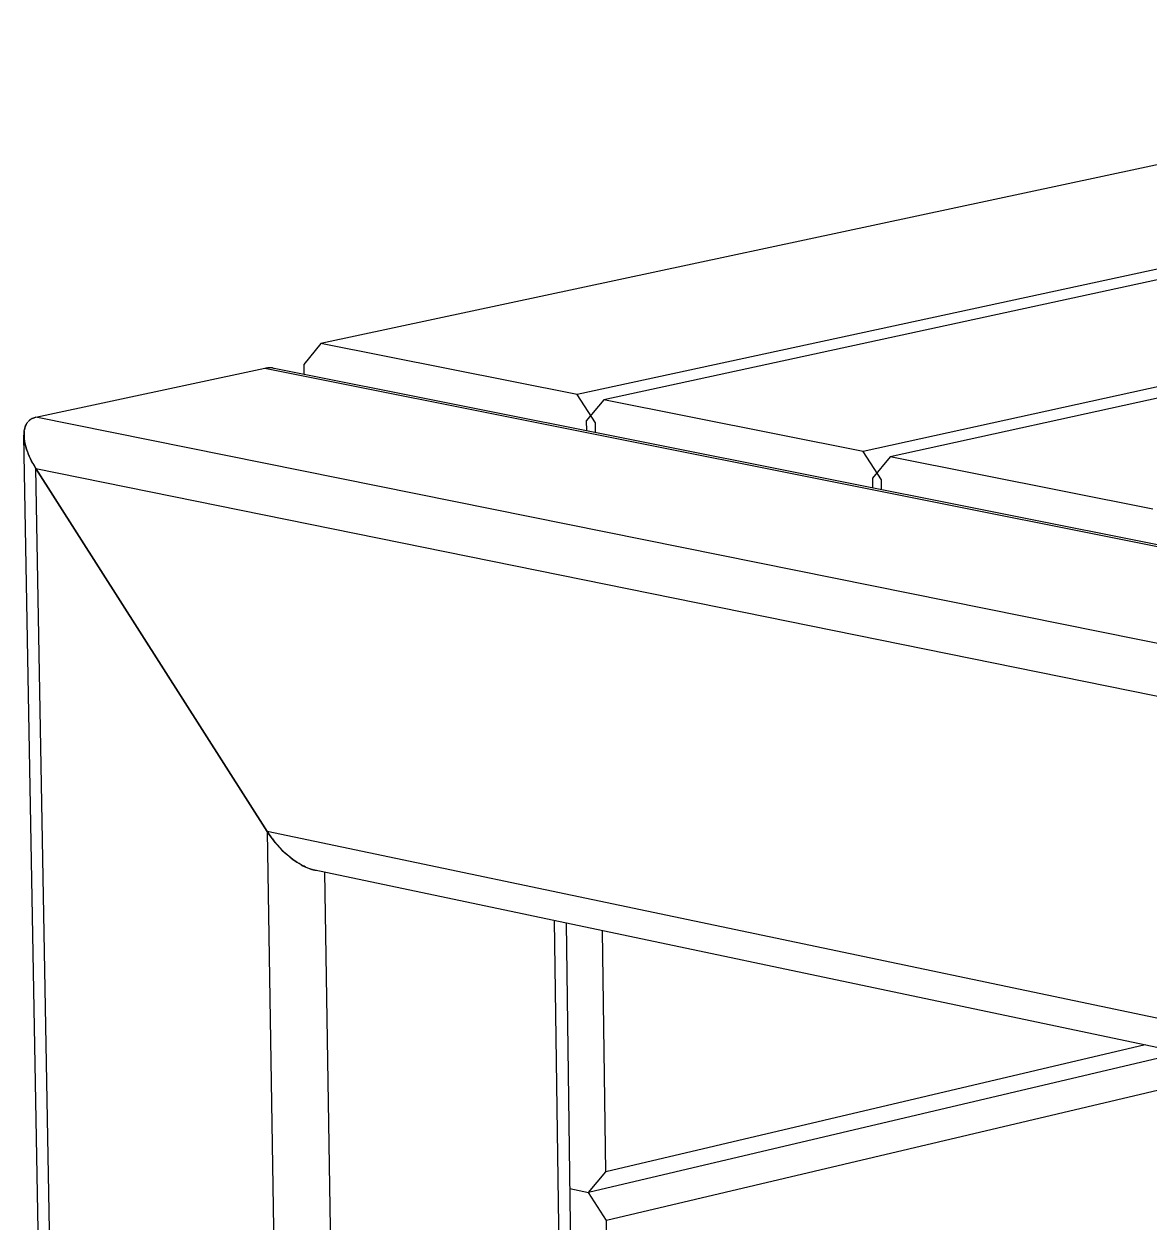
# Model space of a CAD drawing. Header units: millimetres. Extents: x 0 to 4030, y -54 to 2762.
# Drawn here: x 935.9 to 1025.9, y 902.7 to 998.5 of the extents above; entities that cross this region are included whole.
import ezdxf

# ---------------------------------------------------------------- set-up
doc = ezdxf.new("R2010")
doc.units = ezdxf.units.MM
doc.header["$MEASUREMENT"] = 0
doc.layers.add('Utwórz2D linie widoczne', color=7, linetype='Continuous', true_color=0x000000)

msp = doc.modelspace()

# ---------------------------------------------------------------- linework, layer by layer
at = {"layer": 'Utwórz2D linie widoczne'}
for p, q in [((1079.193, 998.538), (959.695, 972.974)), ((1099.621, 994.744), (980.202, 968.895)), ((1101.728, 994.353), (982.318, 968.474)), ((1122.404, 990.513), (1003.082, 964.345)), ((1124.536, 990.117), (1005.225, 963.918)), ((959.695, 972.974), (958.321, 971.289)), ((980.202, 968.895), (959.695, 972.974)), ((936.896, 967.084), (955.21, 971.007)), ((955.21, 971.007), (955.258, 971.017)), ((955.21, 971.007), (1194.672, 923.194)), ((955.258, 971.017), (955.306, 971.024)), ((955.306, 971.024), (955.354, 971.031)), ((955.354, 971.031), (955.402, 971.035)), ((955.402, 971.035), (955.451, 971.038)), ((955.513, 971.04), (955.451, 971.038)), ((955.575, 971.04), (955.513, 971.04)), ((955.637, 971.038), (955.575, 971.04)), ((955.7, 971.034), (955.637, 971.038)), ((955.762, 971.027), (955.7, 971.034)), ((955.823, 971.019), (955.762, 971.027)), ((955.823, 971.019), (955.893, 971.009)), ((955.893, 971.009), (955.963, 970.996)), ((955.963, 970.996), (1195.193, 923.238)), ((958.321, 971.289), (958.333, 970.523)), ((981.651, 966.637), (980.202, 968.895)), ((982.318, 968.474), (980.923, 966.782)), ((1003.082, 964.345), (982.318, 968.474)), ((936.605, 966.983), (936.64, 967)), ((936.64, 967), (936.675, 967.015)), ((936.675, 967.015), (936.711, 967.03)), ((936.711, 967.03), (936.747, 967.043)), ((936.747, 967.043), (936.784, 967.055)), ((936.784, 967.055), (936.821, 967.066)), ((936.821, 967.066), (936.858, 967.075)), ((936.858, 967.075), (936.896, 967.084)), ((1176.524, 918.734), (936.896, 967.084)), ((935.955, 965.93), (935.966, 966.032)), ((935.975, 966.082), (935.966, 966.032)), ((935.967, 966.017), (935.976, 966.07)), ((935.985, 966.131), (935.975, 966.082)), ((935.976, 966.07), (935.986, 966.123)), ((935.997, 966.181), (935.985, 966.131)), ((935.986, 966.123), (935.998, 966.175)), ((936.01, 966.229), (935.997, 966.181)), ((935.998, 966.175), (936.012, 966.226)), ((936.025, 966.278), (936.01, 966.229)), ((936.012, 966.226), (936.027, 966.277)), ((936.041, 966.326), (936.025, 966.278)), ((936.027, 966.277), (936.044, 966.328)), ((936.059, 966.373), (936.041, 966.326)), ((936.044, 966.328), (936.063, 966.378)), ((936.059, 966.373), (936.074, 966.409)), ((936.078, 966.414), (936.063, 966.378)), ((936.074, 966.409), (936.09, 966.444)), ((936.093, 966.449), (936.078, 966.414)), ((936.09, 966.444), (936.106, 966.479)), ((936.11, 966.483), (936.093, 966.449)), ((936.106, 966.479), (936.124, 966.513)), ((936.128, 966.517), (936.11, 966.483)), ((936.124, 966.513), (936.143, 966.546)), ((936.127, 966.516), (936.146, 966.55)), ((936.147, 966.551), (936.128, 966.517)), ((936.147, 966.551), (936.149, 966.555)), ((936.148, 966.556), (936.164, 966.581)), ((936.168, 966.586), (936.164, 966.58)), ((936.167, 966.586), (936.175, 966.598)), ((936.19, 966.62), (936.175, 966.598)), ((936.19, 966.621), (936.206, 966.644)), ((936.206, 966.644), (936.211, 966.65)), ((936.215, 966.655), (936.211, 966.65)), ((936.214, 966.655), (936.237, 966.685)), ((936.241, 966.689), (936.237, 966.685)), ((936.241, 966.689), (936.243, 966.692)), ((936.273, 966.728), (936.266, 966.719)), ((936.273, 966.728), (936.277, 966.733)), ((936.3, 966.758), (936.296, 966.754)), ((936.309, 966.767), (936.334, 966.792)), ((936.347, 966.804), (936.371, 966.826)), ((936.366, 966.822), (936.347, 966.804)), ((936.39, 966.843), (936.371, 966.826)), ((936.41, 966.86), (936.39, 966.843)), ((936.39, 966.843), (936.411, 966.86)), ((936.431, 966.876), (936.41, 966.86)), ((936.431, 966.876), (936.454, 966.893)), ((936.483, 966.913), (936.454, 966.893)), ((936.513, 966.932), (936.483, 966.913)), ((936.543, 966.95), (936.513, 966.932)), ((936.573, 966.967), (936.543, 966.95)), ((936.605, 966.983), (936.573, 966.967)), ((980.923, 966.782), (980.933, 966.011)), ((981.661, 965.866), (981.651, 966.637)), ((949.54, 206.04), (935.94, 965.562)), ((935.943, 965.622), (935.944, 965.725)), ((935.945, 965.52), (935.943, 965.622)), ((935.944, 965.725), (935.948, 965.827)), ((935.951, 965.417), (935.945, 965.52)), ((935.947, 965.755), (935.946, 965.65)), ((935.946, 965.65), (935.948, 965.545)), ((935.952, 965.86), (935.947, 965.755)), ((935.948, 965.827), (935.955, 965.93)), ((935.948, 965.545), (935.954, 965.44)), ((935.96, 965.315), (935.951, 965.417)), ((935.96, 965.964), (935.952, 965.86)), ((935.954, 965.44), (935.963, 965.335)), ((935.96, 965.964), (935.967, 966.017)), ((935.973, 965.213), (935.96, 965.315)), ((935.963, 965.335), (935.976, 965.231)), ((935.988, 965.112), (935.973, 965.213)), ((935.976, 965.231), (935.991, 965.127)), ((936.007, 965.011), (935.988, 965.112)), ((935.991, 965.127), (936.011, 965.024)), ((936.03, 964.911), (936.007, 965.011)), ((936.011, 965.024), (936.033, 964.921)), ((936.055, 964.812), (936.03, 964.911)), ((936.033, 964.921), (936.059, 964.819)), ((936.084, 964.713), (936.055, 964.812)), ((936.059, 964.819), (936.088, 964.718)), ((936.084, 964.713), (936.146, 964.517)), ((936.149, 964.522), (936.088, 964.718)), ((936.146, 964.517), (936.213, 964.323)), ((936.217, 964.328), (936.149, 964.522)), ((936.213, 964.323), (936.287, 964.131)), ((936.29, 964.136), (936.217, 964.328)), ((936.287, 964.131), (936.366, 963.942)), ((936.37, 963.947), (936.29, 964.136)), ((1004.545, 962.072), (1003.082, 964.345)), ((936.366, 963.942), (936.452, 963.755)), ((936.456, 963.76), (936.37, 963.947)), ((936.452, 963.755), (936.544, 963.571)), ((936.547, 963.576), (936.456, 963.76)), ((936.544, 963.571), (936.641, 963.39)), ((936.645, 963.395), (936.547, 963.576)), ((936.641, 963.39), (936.744, 963.213)), ((936.748, 963.217), (936.645, 963.395)), ((936.745, 963.211), (936.744, 963.213)), ((936.745, 963.211), (936.894, 962.969)), ((936.748, 963.217), (936.749, 963.216)), ((936.898, 962.973), (936.749, 963.216)), ((1005.225, 963.918), (1003.808, 962.219)), ((1026.251, 959.737), (1005.225, 963.918)), ((936.894, 962.969), (955.388, 933.948)), ((950.364, 207.058), (936.894, 962.969)), ((955.392, 933.953), (936.898, 962.973)), ((936.898, 962.973), (1171.672, 915.336)), ((1003.808, 962.219), (1003.816, 961.443)), ((1004.553, 961.296), (1004.545, 962.072)), ((955.388, 933.948), (966.86, 222.078)), ((955.388, 933.948), (955.548, 933.706)), ((1151.302, 892.837), (955.392, 933.953)), ((955.552, 933.711), (955.392, 933.953)), ((955.549, 933.705), (955.548, 933.706)), ((955.549, 933.705), (955.676, 933.525)), ((955.552, 933.711), (955.553, 933.71)), ((955.713, 933.484), (955.553, 933.71)), ((955.676, 933.525), (955.807, 933.348)), ((955.88, 933.263), (955.713, 933.484)), ((955.812, 933.343), (955.807, 933.348)), ((955.812, 933.343), (955.993, 933.113)), ((956.055, 933.047), (955.88, 933.263)), ((955.993, 933.113), (956.181, 932.889)), ((956.236, 932.837), (956.055, 933.047)), ((956.181, 932.889), (956.378, 932.672)), ((956.424, 932.633), (956.236, 932.837)), ((956.378, 932.672), (956.581, 932.462)), ((956.618, 932.435), (956.424, 932.633)), ((956.581, 932.462), (956.791, 932.259)), ((956.818, 932.243), (956.618, 932.435)), ((956.791, 932.259), (957.009, 932.063)), ((957.024, 932.058), (956.818, 932.243)), ((957.009, 932.063), (957.232, 931.874)), ((957.236, 931.879), (957.024, 932.058)), ((957.279, 931.837), (957.232, 931.874)), ((957.236, 931.879), (957.283, 931.842)), ((957.279, 931.837), (957.287, 931.831)), ((957.286, 931.839), (957.283, 931.842)), ((957.286, 931.839), (957.448, 931.714)), ((957.446, 931.708), (957.287, 931.831)), ((957.609, 931.59), (957.446, 931.708)), ((957.448, 931.714), (957.613, 931.595)), ((957.776, 931.477), (957.609, 931.59)), ((957.613, 931.595), (957.781, 931.481)), ((957.947, 931.37), (957.776, 931.477)), ((957.781, 931.481), (957.954, 931.373)), ((958.12, 931.268), (957.947, 931.37)), ((957.954, 931.373), (958.129, 931.27)), ((958.12, 931.268), (958.242, 931.202)), ((958.207, 931.228), (958.129, 931.27)), ((958.207, 931.228), (958.215, 931.223)), ((958.344, 931.157), (958.215, 931.223)), ((958.242, 931.202), (958.366, 931.139)), ((958.475, 931.095), (958.344, 931.157)), ((958.366, 931.139), (958.491, 931.081)), ((958.607, 931.037), (958.475, 931.095)), ((958.491, 931.081), (958.619, 931.026)), ((958.742, 930.984), (958.607, 931.037)), ((958.619, 931.026), (958.748, 930.976)), ((958.879, 930.935), (958.742, 930.984)), ((958.748, 930.976), (958.879, 930.929)), ((958.879, 930.935), (958.977, 930.905)), ((958.977, 930.899), (958.879, 930.929)), ((958.998, 930.899), (958.977, 930.905)), ((958.977, 930.899), (958.994, 930.894)), ((959.082, 930.87), (958.994, 930.894)), ((958.998, 930.899), (959.065, 930.88)), ((959.065, 930.88), (959.133, 930.864)), ((959.17, 930.849), (959.082, 930.87)), ((959.133, 930.864), (959.201, 930.848)), ((959.26, 930.831), (959.17, 930.849)), ((1150.184, 890.645), (959.201, 930.848)), ((959.349, 930.816), (959.26, 930.831)), ((971.072, 224.902), (960.004, 930.679)), ((978.364, 926.814), (980.566, 768.922)), ((979.312, 926.615), (981.5, 768.685)), ((982.484, 906.718), (982.222, 926.002)), ((1028.554, 916.249), (981.097, 905.071)), ((1025.633, 916.864), (982.484, 906.718)), ((1034.285, 915.043), (982.537, 902.814)), ((981.097, 905.071), (982.484, 906.718)), ((979.606, 905.394), (981.097, 905.071)), ((982.537, 902.814), (981.097, 905.071)), ((982.907, 875.57), (982.537, 902.814))]:
    msp.add_line(p, q, dxfattribs=at)

doc.saveas('drawing.dxf')
